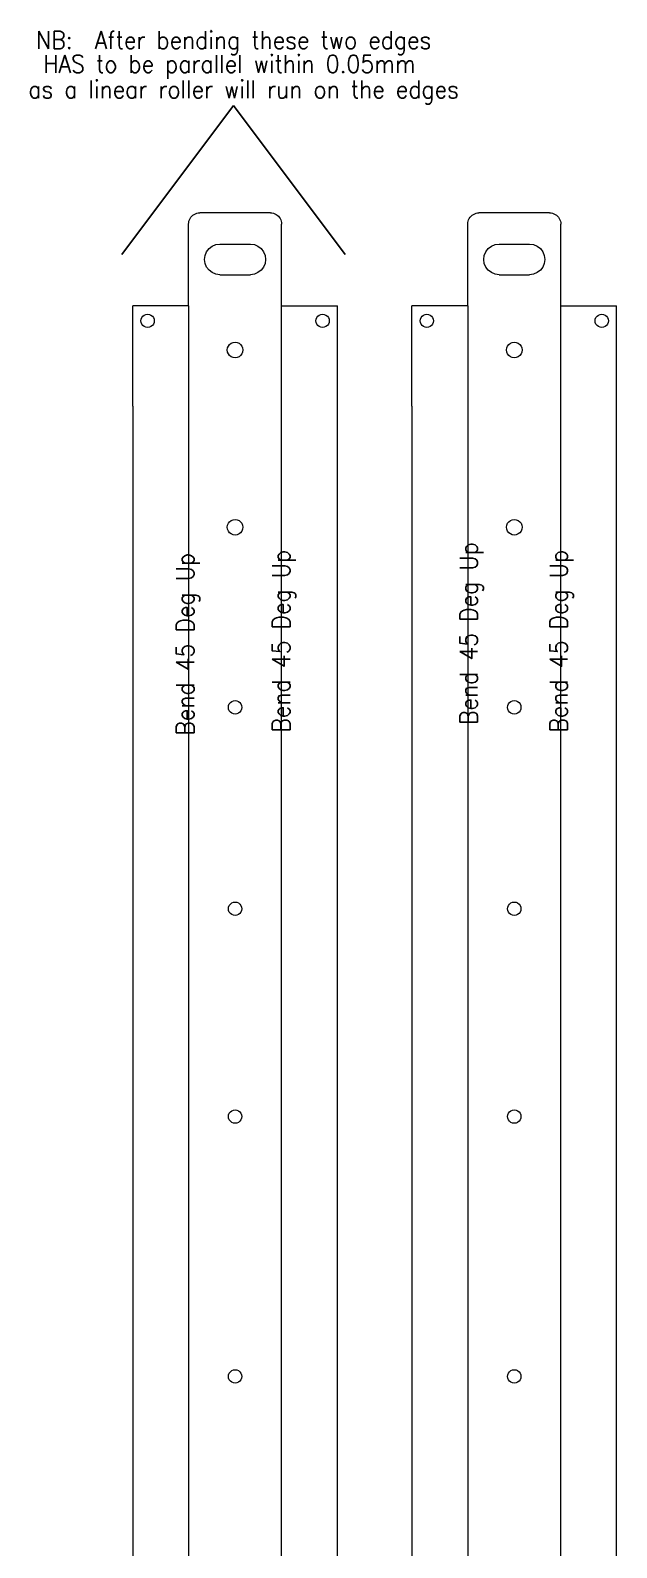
# Model space of a CAD drawing. Extents: x -705 to -543, y 1045 to 1860.
# Drawn here: x -704.6 to -547.1, y 1452.7 to 1860.2 of the extents above; entities that cross this region are included whole.
import ezdxf

# ---------------------------------------------------------------- set-up
doc = ezdxf.new("R2010")
doc.units = 0
doc.layers.get('0').update_dxf_attribs({"linetype": 'CONTINUOUS', "lineweight": 25, "true_color": 0xffffff})
doc.layers.add('Layer0', color=7, linetype='BYLAYER', lineweight=5)
doc.styles.add('textstyle10', font='')
doc.styles.add('textstyle11', font='')
doc.styles.add('textstyle12', font='')
doc.styles.add('textstyle6', font='')
doc.styles.add('textstyle7', font='')
doc.styles.add('textstyle8', font='')
doc.styles.add('textstyle9', font='')
doc.styles.get('textstyle10').set_extended_font_data('Standard')
doc.styles.get('textstyle11').set_extended_font_data('Standard')
doc.styles.get('textstyle12').set_extended_font_data('Standard')
doc.styles.get('textstyle6').set_extended_font_data('Standard')
doc.styles.get('textstyle7').set_extended_font_data('Standard')
doc.styles.get('textstyle8').set_extended_font_data('Standard')
doc.styles.get('textstyle9').set_extended_font_data('Standard')

msp = doc.modelspace()

# ---------------------------------------------------------------- linework, layer by layer
for p, q in [((-680, 1800), (-650, 1840)), ((-650, 1840), (-620, 1800))]:
    msp.add_line(p, q)
at = {"layer": 'Layer0'}
for p, q in [((-662, 1808.99), (-661.88, 1809.36)), ((-661.88, 1809.36), (-661.7, 1809.71)), ((-661.7, 1809.71), (-661.49, 1810.04)), ((-661.49, 1810.04), (-661.23, 1810.33)), ((-661.23, 1810.33), (-660.93, 1810.59)), ((-660.93, 1810.59), (-660.61, 1810.81)), ((-660.61, 1810.81), (-660.25, 1810.98)), ((-660.25, 1810.98), (-659.88, 1811.11)), ((-659.88, 1811.11), (-659.5, 1811.18)), ((-659.5, 1811.18), (-659.11, 1811.21)), ((-640.11, 1811.21), (-659.11, 1811.21)), ((-640.11, 1811.21), (-639.71, 1811.18)), ((-639.71, 1811.18), (-639.33, 1811.11)), ((-639.33, 1811.11), (-638.96, 1810.98)), ((-638.96, 1810.98), (-638.61, 1810.81)), ((-638.61, 1810.81), (-638.28, 1810.59)), ((-638.28, 1810.59), (-637.98, 1810.33)), ((-637.98, 1810.33), (-637.73, 1810.04)), ((-637.73, 1810.04), (-637.51, 1809.71)), ((-637.51, 1809.71), (-637.33, 1809.36)), ((-637.33, 1809.36), (-637.21, 1808.99)), ((-587, 1808.99), (-586.88, 1809.36)), ((-586.88, 1809.36), (-586.7, 1809.71)), ((-586.7, 1809.71), (-586.49, 1810.04)), ((-586.49, 1810.04), (-586.23, 1810.33)), ((-586.23, 1810.33), (-585.93, 1810.59)), ((-585.93, 1810.59), (-585.61, 1810.81)), ((-585.61, 1810.81), (-585.25, 1810.98)), ((-585.25, 1810.98), (-584.88, 1811.11)), ((-584.88, 1811.11), (-584.5, 1811.18)), ((-584.5, 1811.18), (-584.11, 1811.21)), ((-565.11, 1811.21), (-584.11, 1811.21)), ((-565.11, 1811.21), (-564.71, 1811.18)), ((-564.71, 1811.18), (-564.33, 1811.11)), ((-564.33, 1811.11), (-563.96, 1810.98)), ((-563.96, 1810.98), (-563.61, 1810.81)), ((-563.61, 1810.81), (-563.28, 1810.59)), ((-563.28, 1810.59), (-562.98, 1810.33)), ((-562.98, 1810.33), (-562.73, 1810.04)), ((-562.73, 1810.04), (-562.51, 1809.71)), ((-562.51, 1809.71), (-562.33, 1809.36)), ((-562.33, 1809.36), (-562.21, 1808.99)), ((-662.11, 1808.21), (-662.08, 1808.6)), ((-662.11, 1786.21), (-662.11, 1808.21)), ((-662.08, 1808.6), (-662, 1808.99)), ((-637.21, 1808.99), (-637.13, 1808.6)), ((-637.13, 1808.6), (-637.11, 1808.21)), ((-637.11, 1786.21), (-637.11, 1808.21)), ((-587.11, 1808.21), (-587.08, 1808.6)), ((-587.11, 1786.21), (-587.11, 1808.21)), ((-587.08, 1808.6), (-587, 1808.99)), ((-562.21, 1808.99), (-562.13, 1808.6)), ((-562.13, 1808.6), (-562.11, 1808.21)), ((-562.11, 1786.21), (-562.11, 1808.21)), ((-657.26, 1800.76), (-656.6, 1801.61)), ((-656.6, 1801.61), (-655.76, 1802.26)), ((-655.76, 1802.26), (-654.77, 1802.67)), ((-654.77, 1802.67), (-653.71, 1802.81)), ((-653.71, 1802.81), (-645.51, 1802.81)), ((-645.51, 1802.81), (-644.44, 1802.67)), ((-644.44, 1802.67), (-643.46, 1802.26)), ((-643.46, 1802.26), (-642.61, 1801.61)), ((-642.61, 1801.61), (-641.95, 1800.76)), ((-582.26, 1800.76), (-581.6, 1801.61)), ((-581.6, 1801.61), (-580.76, 1802.26)), ((-580.76, 1802.26), (-579.77, 1802.67)), ((-579.77, 1802.67), (-578.71, 1802.81)), ((-578.71, 1802.81), (-570.51, 1802.81)), ((-570.51, 1802.81), (-569.44, 1802.67)), ((-569.44, 1802.67), (-568.46, 1802.26)), ((-568.46, 1802.26), (-567.61, 1801.61)), ((-567.61, 1801.61), (-566.95, 1800.76)), ((-657.81, 1798.71), (-657.67, 1799.77)), ((-657.67, 1797.65), (-657.81, 1798.71)), ((-657.67, 1799.77), (-657.26, 1800.76)), ((-657.26, 1796.66), (-657.67, 1797.65)), ((-641.95, 1800.76), (-641.55, 1799.77)), ((-641.55, 1797.65), (-641.95, 1796.66)), ((-641.55, 1799.77), (-641.41, 1798.71)), ((-641.41, 1798.71), (-641.55, 1797.65)), ((-582.81, 1798.71), (-582.67, 1799.77)), ((-582.67, 1797.65), (-582.81, 1798.71)), ((-582.67, 1799.77), (-582.26, 1800.76)), ((-582.26, 1796.66), (-582.67, 1797.65)), ((-566.95, 1800.76), (-566.55, 1799.77)), ((-566.55, 1797.65), (-566.95, 1796.66)), ((-566.55, 1799.77), (-566.41, 1798.71)), ((-566.41, 1798.71), (-566.55, 1797.65)), ((-656.6, 1795.81), (-657.26, 1796.66)), ((-655.76, 1795.16), (-656.6, 1795.81)), ((-654.77, 1794.75), (-655.76, 1795.16)), ((-653.71, 1794.61), (-654.77, 1794.75)), ((-653.71, 1794.61), (-645.51, 1794.61)), ((-644.44, 1794.75), (-645.51, 1794.61)), ((-643.46, 1795.16), (-644.44, 1794.75)), ((-642.61, 1795.81), (-643.46, 1795.16)), ((-641.95, 1796.66), (-642.61, 1795.81)), ((-581.6, 1795.81), (-582.26, 1796.66)), ((-580.76, 1795.16), (-581.6, 1795.81)), ((-579.77, 1794.75), (-580.76, 1795.16)), ((-578.71, 1794.61), (-579.77, 1794.75)), ((-578.71, 1794.61), (-570.51, 1794.61)), ((-569.44, 1794.75), (-570.51, 1794.61)), ((-568.46, 1795.16), (-569.44, 1794.75)), ((-567.61, 1795.81), (-568.46, 1795.16)), ((-566.95, 1796.66), (-567.61, 1795.81)), ((-677.11, 1759.29), (-677.11, 1786.21)), ((-662.11, 1786.21), (-677.11, 1786.21)), ((-662.11, 1786.21), (-662.11, 1188.21)), ((-637.11, 1188.21), (-637.11, 1786.21)), ((-637.11, 1786.21), (-622.11, 1786.21)), ((-622.11, 1760.86), (-622.11, 1786.21)), ((-602.11, 1759.29), (-602.11, 1786.21)), ((-587.11, 1786.21), (-602.11, 1786.21)), ((-587.11, 1786.21), (-587.11, 1188.21)), ((-562.11, 1188.21), (-562.11, 1786.21)), ((-562.11, 1786.21), (-547.11, 1786.21)), ((-547.11, 1760.86), (-547.11, 1786.21)), ((-674.91, 1782.21), (-674.84, 1782.67)), ((-674.84, 1781.74), (-674.91, 1782.21)), ((-674.84, 1782.67), (-674.66, 1783.11)), ((-674.66, 1781.31), (-674.84, 1781.74)), ((-674.66, 1783.11), (-674.38, 1783.48)), ((-674.38, 1780.94), (-674.66, 1781.31)), ((-674.38, 1783.48), (-674.01, 1783.77)), ((-674.01, 1780.65), (-674.38, 1780.94)), ((-674.01, 1783.77), (-673.57, 1783.95)), ((-673.57, 1783.95), (-673.11, 1784.01)), ((-673.11, 1784.01), (-672.64, 1783.95)), ((-672.64, 1783.95), (-672.21, 1783.77)), ((-672.21, 1783.77), (-671.83, 1783.48)), ((-671.83, 1780.94), (-672.21, 1780.65)), ((-671.83, 1783.48), (-671.55, 1783.11)), ((-671.55, 1781.31), (-671.83, 1780.94)), ((-671.55, 1783.11), (-671.37, 1782.67)), ((-671.37, 1781.74), (-671.55, 1781.31)), ((-671.37, 1782.67), (-671.31, 1782.21)), ((-671.31, 1782.21), (-671.37, 1781.74)), ((-627.91, 1782.21), (-627.84, 1782.67)), ((-627.84, 1781.74), (-627.91, 1782.21)), ((-627.84, 1782.67), (-627.66, 1783.11)), ((-627.66, 1781.31), (-627.84, 1781.74)), ((-627.66, 1783.11), (-627.38, 1783.48)), ((-627.38, 1780.94), (-627.66, 1781.31)), ((-627.38, 1783.48), (-627.01, 1783.77)), ((-627.01, 1780.65), (-627.38, 1780.94)), ((-627.01, 1783.77), (-626.57, 1783.95)), ((-626.57, 1783.95), (-626.11, 1784.01)), ((-626.11, 1784.01), (-625.64, 1783.95)), ((-625.64, 1783.95), (-625.21, 1783.77)), ((-625.21, 1783.77), (-624.83, 1783.48)), ((-624.83, 1780.94), (-625.21, 1780.65)), ((-624.83, 1783.48), (-624.55, 1783.11)), ((-624.55, 1781.31), (-624.83, 1780.94)), ((-624.55, 1783.11), (-624.37, 1782.67)), ((-624.37, 1781.74), (-624.55, 1781.31)), ((-624.37, 1782.67), (-624.31, 1782.21)), ((-624.31, 1782.21), (-624.37, 1781.74)), ((-599.91, 1782.21), (-599.84, 1782.67)), ((-599.84, 1781.74), (-599.91, 1782.21)), ((-599.84, 1782.67), (-599.66, 1783.11)), ((-599.66, 1781.31), (-599.84, 1781.74)), ((-599.66, 1783.11), (-599.38, 1783.48)), ((-599.38, 1780.94), (-599.66, 1781.31)), ((-599.38, 1783.48), (-599.01, 1783.77)), ((-599.01, 1780.65), (-599.38, 1780.94)), ((-599.01, 1783.77), (-598.57, 1783.95)), ((-598.57, 1783.95), (-598.11, 1784.01)), ((-598.11, 1784.01), (-597.64, 1783.95)), ((-597.64, 1783.95), (-597.21, 1783.77)), ((-597.21, 1783.77), (-596.83, 1783.48)), ((-596.83, 1780.94), (-597.21, 1780.65)), ((-596.83, 1783.48), (-596.55, 1783.11)), ((-596.55, 1781.31), (-596.83, 1780.94)), ((-596.55, 1783.11), (-596.37, 1782.67)), ((-596.37, 1781.74), (-596.55, 1781.31)), ((-596.37, 1782.67), (-596.31, 1782.21)), ((-596.31, 1782.21), (-596.37, 1781.74)), ((-552.91, 1782.21), (-552.84, 1782.67)), ((-552.84, 1781.74), (-552.91, 1782.21)), ((-552.84, 1782.67), (-552.66, 1783.11)), ((-552.66, 1781.31), (-552.84, 1781.74)), ((-552.66, 1783.11), (-552.38, 1783.48)), ((-552.38, 1780.94), (-552.66, 1781.31)), ((-552.38, 1783.48), (-552.01, 1783.77)), ((-552.01, 1780.65), (-552.38, 1780.94)), ((-552.01, 1783.77), (-551.57, 1783.95)), ((-551.57, 1783.95), (-551.11, 1784.01)), ((-551.11, 1784.01), (-550.64, 1783.95)), ((-550.64, 1783.95), (-550.21, 1783.77)), ((-550.21, 1783.77), (-549.83, 1783.48)), ((-549.83, 1780.94), (-550.21, 1780.65)), ((-549.83, 1783.48), (-549.55, 1783.11)), ((-549.55, 1781.31), (-549.83, 1780.94)), ((-549.55, 1783.11), (-549.37, 1782.67)), ((-549.37, 1781.74), (-549.55, 1781.31)), ((-549.37, 1782.67), (-549.31, 1782.21)), ((-549.31, 1782.21), (-549.37, 1781.74)), ((-673.57, 1780.47), (-674.01, 1780.65)), ((-673.11, 1780.41), (-673.57, 1780.47)), ((-672.64, 1780.47), (-673.11, 1780.41)), ((-672.21, 1780.65), (-672.64, 1780.47)), ((-626.57, 1780.47), (-627.01, 1780.65)), ((-626.11, 1780.41), (-626.57, 1780.47)), ((-625.64, 1780.47), (-626.11, 1780.41)), ((-625.21, 1780.65), (-625.64, 1780.47)), ((-598.57, 1780.47), (-599.01, 1780.65)), ((-598.11, 1780.41), (-598.57, 1780.47)), ((-597.64, 1780.47), (-598.11, 1780.41)), ((-597.21, 1780.65), (-597.64, 1780.47)), ((-551.57, 1780.47), (-552.01, 1780.65)), ((-551.11, 1780.41), (-551.57, 1780.47)), ((-550.64, 1780.47), (-551.11, 1780.41)), ((-550.21, 1780.65), (-550.64, 1780.47)), ((-651.71, 1774.39), (-651.63, 1774.93)), ((-651.63, 1773.84), (-651.71, 1774.39)), ((-651.63, 1774.93), (-651.42, 1775.44)), ((-651.42, 1773.34), (-651.63, 1773.84)), ((-651.42, 1775.44), (-651.09, 1775.87)), ((-651.09, 1772.9), (-651.42, 1773.34)), ((-651.09, 1775.87), (-650.66, 1776.2)), ((-650.66, 1772.57), (-651.09, 1772.9)), ((-650.66, 1776.2), (-650.15, 1776.41)), ((-650.15, 1776.41), (-649.61, 1776.49)), ((-649.61, 1776.49), (-649.06, 1776.41)), ((-649.06, 1776.41), (-648.56, 1776.2)), ((-648.56, 1776.2), (-648.12, 1775.87)), ((-648.12, 1772.9), (-648.56, 1772.57)), ((-648.12, 1775.87), (-647.79, 1775.44)), ((-647.79, 1773.34), (-648.12, 1772.9)), ((-647.79, 1775.44), (-647.58, 1774.93)), ((-647.58, 1773.84), (-647.79, 1773.34)), ((-647.58, 1774.93), (-647.51, 1774.39)), ((-647.51, 1774.39), (-647.58, 1773.84)), ((-576.71, 1774.39), (-576.63, 1774.93)), ((-576.63, 1773.84), (-576.71, 1774.39)), ((-576.63, 1774.93), (-576.42, 1775.44)), ((-576.42, 1773.34), (-576.63, 1773.84)), ((-576.42, 1775.44), (-576.09, 1775.87)), ((-576.09, 1772.9), (-576.42, 1773.34)), ((-576.09, 1775.87), (-575.66, 1776.2)), ((-575.66, 1772.57), (-576.09, 1772.9)), ((-575.66, 1776.2), (-575.15, 1776.41)), ((-575.15, 1776.41), (-574.61, 1776.49)), ((-574.61, 1776.49), (-574.06, 1776.41)), ((-574.06, 1776.41), (-573.56, 1776.2)), ((-573.56, 1776.2), (-573.12, 1775.87)), ((-573.12, 1772.9), (-573.56, 1772.57)), ((-573.12, 1775.87), (-572.79, 1775.44)), ((-572.79, 1773.34), (-573.12, 1772.9)), ((-572.79, 1775.44), (-572.58, 1774.93)), ((-572.58, 1773.84), (-572.79, 1773.34)), ((-572.58, 1774.93), (-572.51, 1774.39)), ((-572.51, 1774.39), (-572.58, 1773.84)), ((-650.15, 1772.36), (-650.66, 1772.57)), ((-649.61, 1772.29), (-650.15, 1772.36)), ((-649.06, 1772.36), (-649.61, 1772.29)), ((-648.56, 1772.57), (-649.06, 1772.36)), ((-575.15, 1772.36), (-575.66, 1772.57)), ((-574.61, 1772.29), (-575.15, 1772.36)), ((-574.06, 1772.36), (-574.61, 1772.29)), ((-573.56, 1772.57), (-574.06, 1772.36)), ((-622.11, 1192.21), (-622.11, 1760.86)), ((-547.11, 1192.21), (-547.11, 1760.86)), ((-677.11, 1759.29), (-677.11, 1192.21)), ((-602.11, 1759.29), (-602.11, 1192.21)), ((-651.63, 1727.33), (-651.42, 1727.84)), ((-651.42, 1727.84), (-651.09, 1728.27)), ((-651.09, 1728.27), (-650.66, 1728.6)), ((-650.66, 1728.6), (-650.15, 1728.81)), ((-650.15, 1728.81), (-649.61, 1728.89)), ((-649.61, 1728.89), (-649.06, 1728.81)), ((-649.06, 1728.81), (-648.56, 1728.6)), ((-648.56, 1728.6), (-648.12, 1728.27)), ((-648.12, 1728.27), (-647.79, 1727.84)), ((-647.79, 1727.84), (-647.58, 1727.33)), ((-576.63, 1727.33), (-576.42, 1727.84)), ((-576.42, 1727.84), (-576.09, 1728.27)), ((-576.09, 1728.27), (-575.66, 1728.6)), ((-575.66, 1728.6), (-575.15, 1728.81)), ((-575.15, 1728.81), (-574.61, 1728.89)), ((-574.61, 1728.89), (-574.06, 1728.81)), ((-574.06, 1728.81), (-573.56, 1728.6)), ((-573.56, 1728.6), (-573.12, 1728.27)), ((-573.12, 1728.27), (-572.79, 1727.84)), ((-572.79, 1727.84), (-572.58, 1727.33)), ((-651.71, 1726.79), (-651.63, 1727.33)), ((-651.63, 1726.24), (-651.71, 1726.79)), ((-651.42, 1725.74), (-651.63, 1726.24)), ((-651.09, 1725.3), (-651.42, 1725.74)), ((-650.66, 1724.97), (-651.09, 1725.3)), ((-650.15, 1724.76), (-650.66, 1724.97)), ((-649.61, 1724.69), (-650.15, 1724.76)), ((-649.06, 1724.76), (-649.61, 1724.69)), ((-648.56, 1724.97), (-649.06, 1724.76)), ((-648.12, 1725.3), (-648.56, 1724.97)), ((-647.79, 1725.74), (-648.12, 1725.3)), ((-647.58, 1726.24), (-647.79, 1725.74)), ((-647.58, 1727.33), (-647.51, 1726.79)), ((-647.51, 1726.79), (-647.58, 1726.24)), ((-576.71, 1726.79), (-576.63, 1727.33)), ((-576.63, 1726.24), (-576.71, 1726.79)), ((-576.42, 1725.74), (-576.63, 1726.24)), ((-576.09, 1725.3), (-576.42, 1725.74)), ((-575.66, 1724.97), (-576.09, 1725.3)), ((-575.15, 1724.76), (-575.66, 1724.97)), ((-574.61, 1724.69), (-575.15, 1724.76)), ((-574.06, 1724.76), (-574.61, 1724.69)), ((-573.56, 1724.97), (-574.06, 1724.76)), ((-573.12, 1725.3), (-573.56, 1724.97)), ((-572.79, 1725.74), (-573.12, 1725.3)), ((-572.58, 1726.24), (-572.79, 1725.74)), ((-572.58, 1727.33), (-572.51, 1726.79)), ((-572.51, 1726.79), (-572.58, 1726.24)), ((-651.34, 1678.87), (-651.16, 1679.31)), ((-651.16, 1679.31), (-650.88, 1679.68)), ((-650.88, 1679.68), (-650.51, 1679.97)), ((-650.51, 1679.97), (-650.07, 1680.15)), ((-650.07, 1680.15), (-649.61, 1680.21)), ((-649.61, 1680.21), (-649.14, 1680.15)), ((-649.14, 1680.15), (-648.71, 1679.97)), ((-648.71, 1679.97), (-648.33, 1679.68)), ((-648.33, 1679.68), (-648.05, 1679.31)), ((-648.05, 1679.31), (-647.87, 1678.87)), ((-576.34, 1678.87), (-576.16, 1679.31)), ((-576.16, 1679.31), (-575.88, 1679.68)), ((-575.88, 1679.68), (-575.51, 1679.97)), ((-575.51, 1679.97), (-575.07, 1680.15)), ((-575.07, 1680.15), (-574.61, 1680.21)), ((-574.61, 1680.21), (-574.14, 1680.15)), ((-574.14, 1680.15), (-573.71, 1679.97)), ((-573.71, 1679.97), (-573.33, 1679.68)), ((-573.33, 1679.68), (-573.05, 1679.31)), ((-573.05, 1679.31), (-572.87, 1678.87)), ((-651.41, 1678.41), (-651.34, 1678.87)), ((-651.34, 1677.94), (-651.41, 1678.41)), ((-651.16, 1677.51), (-651.34, 1677.94)), ((-650.88, 1677.14), (-651.16, 1677.51)), ((-650.51, 1676.85), (-650.88, 1677.14)), ((-650.07, 1676.67), (-650.51, 1676.85)), ((-649.61, 1676.61), (-650.07, 1676.67)), ((-649.14, 1676.67), (-649.61, 1676.61)), ((-648.71, 1676.85), (-649.14, 1676.67)), ((-648.33, 1677.14), (-648.71, 1676.85)), ((-648.05, 1677.51), (-648.33, 1677.14)), ((-647.87, 1677.94), (-648.05, 1677.51)), ((-647.87, 1678.87), (-647.81, 1678.41)), ((-647.81, 1678.41), (-647.87, 1677.94)), ((-576.41, 1678.41), (-576.34, 1678.87)), ((-576.34, 1677.94), (-576.41, 1678.41)), ((-576.16, 1677.51), (-576.34, 1677.94)), ((-575.88, 1677.14), (-576.16, 1677.51)), ((-575.51, 1676.85), (-575.88, 1677.14)), ((-575.07, 1676.67), (-575.51, 1676.85)), ((-574.61, 1676.61), (-575.07, 1676.67)), ((-574.14, 1676.67), (-574.61, 1676.61)), ((-573.71, 1676.85), (-574.14, 1676.67)), ((-573.33, 1677.14), (-573.71, 1676.85)), ((-573.05, 1677.51), (-573.33, 1677.14)), ((-572.87, 1677.94), (-573.05, 1677.51)), ((-572.87, 1678.87), (-572.81, 1678.41)), ((-572.81, 1678.41), (-572.87, 1677.94)), ((-650.51, 1625.87), (-650.07, 1626.05)), ((-650.07, 1626.05), (-649.61, 1626.11)), ((-649.61, 1626.11), (-649.14, 1626.05)), ((-649.14, 1626.05), (-648.71, 1625.87)), ((-575.51, 1625.87), (-575.07, 1626.05)), ((-575.07, 1626.05), (-574.61, 1626.11)), ((-574.61, 1626.11), (-574.14, 1626.05)), ((-574.14, 1626.05), (-573.71, 1625.87)), ((-651.41, 1624.31), (-651.34, 1624.77)), ((-651.34, 1623.84), (-651.41, 1624.31)), ((-651.34, 1624.77), (-651.16, 1625.21)), ((-651.16, 1623.41), (-651.34, 1623.84)), ((-651.16, 1625.21), (-650.88, 1625.58)), ((-650.88, 1623.04), (-651.16, 1623.41)), ((-650.88, 1625.58), (-650.51, 1625.87)), ((-650.51, 1622.75), (-650.88, 1623.04)), ((-650.07, 1622.57), (-650.51, 1622.75)), ((-649.61, 1622.51), (-650.07, 1622.57)), ((-649.14, 1622.57), (-649.61, 1622.51)), ((-648.71, 1622.75), (-649.14, 1622.57)), ((-648.71, 1625.87), (-648.33, 1625.58)), ((-648.33, 1623.04), (-648.71, 1622.75)), ((-648.33, 1625.58), (-648.05, 1625.21)), ((-648.05, 1623.41), (-648.33, 1623.04)), ((-648.05, 1625.21), (-647.87, 1624.77)), ((-647.87, 1623.84), (-648.05, 1623.41)), ((-647.87, 1624.77), (-647.81, 1624.31)), ((-647.81, 1624.31), (-647.87, 1623.84)), ((-576.41, 1624.31), (-576.34, 1624.77)), ((-576.34, 1623.84), (-576.41, 1624.31)), ((-576.34, 1624.77), (-576.16, 1625.21)), ((-576.16, 1623.41), (-576.34, 1623.84)), ((-576.16, 1625.21), (-575.88, 1625.58)), ((-575.88, 1623.04), (-576.16, 1623.41)), ((-575.88, 1625.58), (-575.51, 1625.87)), ((-575.51, 1622.75), (-575.88, 1623.04)), ((-575.07, 1622.57), (-575.51, 1622.75)), ((-574.61, 1622.51), (-575.07, 1622.57)), ((-574.14, 1622.57), (-574.61, 1622.51)), ((-573.71, 1622.75), (-574.14, 1622.57)), ((-573.71, 1625.87), (-573.33, 1625.58)), ((-573.33, 1623.04), (-573.71, 1622.75)), ((-573.33, 1625.58), (-573.05, 1625.21)), ((-573.05, 1623.41), (-573.33, 1623.04)), ((-573.05, 1625.21), (-572.87, 1624.77)), ((-572.87, 1623.84), (-573.05, 1623.41)), ((-572.87, 1624.77), (-572.81, 1624.31)), ((-572.81, 1624.31), (-572.87, 1623.84)), ((-651.41, 1568.51), (-651.34, 1568.97)), ((-651.34, 1568.97), (-651.16, 1569.41)), ((-651.16, 1569.41), (-650.88, 1569.78)), ((-650.88, 1569.78), (-650.51, 1570.07)), ((-650.51, 1570.07), (-650.07, 1570.25)), ((-650.07, 1570.25), (-649.61, 1570.31)), ((-649.61, 1570.31), (-649.14, 1570.25)), ((-649.14, 1570.25), (-648.71, 1570.07)), ((-648.71, 1570.07), (-648.33, 1569.78)), ((-648.33, 1569.78), (-648.05, 1569.41)), ((-648.05, 1569.41), (-647.87, 1568.97)), ((-647.87, 1568.97), (-647.81, 1568.51)), ((-576.41, 1568.51), (-576.34, 1568.97)), ((-576.34, 1568.97), (-576.16, 1569.41)), ((-576.16, 1569.41), (-575.88, 1569.78)), ((-575.88, 1569.78), (-575.51, 1570.07)), ((-575.51, 1570.07), (-575.07, 1570.25)), ((-575.07, 1570.25), (-574.61, 1570.31)), ((-574.61, 1570.31), (-574.14, 1570.25)), ((-574.14, 1570.25), (-573.71, 1570.07)), ((-573.71, 1570.07), (-573.33, 1569.78)), ((-573.33, 1569.78), (-573.05, 1569.41)), ((-573.05, 1569.41), (-572.87, 1568.97)), ((-572.87, 1568.97), (-572.81, 1568.51)), ((-651.34, 1568.04), (-651.41, 1568.51)), ((-651.16, 1567.61), (-651.34, 1568.04)), ((-650.88, 1567.24), (-651.16, 1567.61)), ((-650.51, 1566.95), (-650.88, 1567.24)), ((-650.07, 1566.77), (-650.51, 1566.95)), ((-649.61, 1566.71), (-650.07, 1566.77)), ((-649.14, 1566.77), (-649.61, 1566.71)), ((-648.71, 1566.95), (-649.14, 1566.77)), ((-648.33, 1567.24), (-648.71, 1566.95)), ((-648.05, 1567.61), (-648.33, 1567.24)), ((-647.87, 1568.04), (-648.05, 1567.61)), ((-647.81, 1568.51), (-647.87, 1568.04)), ((-576.34, 1568.04), (-576.41, 1568.51)), ((-576.16, 1567.61), (-576.34, 1568.04)), ((-575.88, 1567.24), (-576.16, 1567.61)), ((-575.51, 1566.95), (-575.88, 1567.24)), ((-575.07, 1566.77), (-575.51, 1566.95)), ((-574.61, 1566.71), (-575.07, 1566.77)), ((-574.14, 1566.77), (-574.61, 1566.71)), ((-573.71, 1566.95), (-574.14, 1566.77)), ((-573.33, 1567.24), (-573.71, 1566.95)), ((-573.05, 1567.61), (-573.33, 1567.24)), ((-572.87, 1568.04), (-573.05, 1567.61)), ((-572.81, 1568.51), (-572.87, 1568.04)), ((-651.34, 1499.17), (-651.16, 1499.61)), ((-651.16, 1499.61), (-650.88, 1499.98)), ((-650.88, 1499.98), (-650.51, 1500.27)), ((-650.51, 1500.27), (-650.07, 1500.45)), ((-650.07, 1500.45), (-649.61, 1500.51)), ((-649.61, 1500.51), (-649.14, 1500.45)), ((-649.14, 1500.45), (-648.71, 1500.27)), ((-648.71, 1500.27), (-648.33, 1499.98)), ((-648.33, 1499.98), (-648.05, 1499.61)), ((-648.05, 1499.61), (-647.87, 1499.17)), ((-576.34, 1499.17), (-576.16, 1499.61)), ((-576.16, 1499.61), (-575.88, 1499.98)), ((-575.88, 1499.98), (-575.51, 1500.27)), ((-575.51, 1500.27), (-575.07, 1500.45)), ((-575.07, 1500.45), (-574.61, 1500.51)), ((-574.61, 1500.51), (-574.14, 1500.45)), ((-574.14, 1500.45), (-573.71, 1500.27)), ((-573.71, 1500.27), (-573.33, 1499.98)), ((-573.33, 1499.98), (-573.05, 1499.61)), ((-573.05, 1499.61), (-572.87, 1499.17)), ((-651.41, 1498.71), (-651.34, 1499.17)), ((-651.34, 1498.24), (-651.41, 1498.71)), ((-651.16, 1497.81), (-651.34, 1498.24)), ((-650.88, 1497.44), (-651.16, 1497.81)), ((-650.51, 1497.15), (-650.88, 1497.44)), ((-650.07, 1496.97), (-650.51, 1497.15)), ((-649.61, 1496.91), (-650.07, 1496.97)), ((-649.14, 1496.97), (-649.61, 1496.91)), ((-648.71, 1497.15), (-649.14, 1496.97)), ((-648.33, 1497.44), (-648.71, 1497.15)), ((-648.05, 1497.81), (-648.33, 1497.44)), ((-647.87, 1498.24), (-648.05, 1497.81)), ((-647.87, 1499.17), (-647.81, 1498.71)), ((-647.81, 1498.71), (-647.87, 1498.24)), ((-576.41, 1498.71), (-576.34, 1499.17)), ((-576.34, 1498.24), (-576.41, 1498.71)), ((-576.16, 1497.81), (-576.34, 1498.24)), ((-575.88, 1497.44), (-576.16, 1497.81)), ((-575.51, 1497.15), (-575.88, 1497.44)), ((-575.07, 1496.97), (-575.51, 1497.15)), ((-574.61, 1496.91), (-575.07, 1496.97)), ((-574.14, 1496.97), (-574.61, 1496.91)), ((-573.71, 1497.15), (-574.14, 1496.97)), ((-573.33, 1497.44), (-573.71, 1497.15)), ((-573.05, 1497.81), (-573.33, 1497.44)), ((-572.87, 1498.24), (-573.05, 1497.81)), ((-572.87, 1499.17), (-572.81, 1498.71)), ((-572.81, 1498.71), (-572.87, 1498.24))]:
    msp.add_line(p, q, dxfattribs=at)

# ---------------------------------------------------------------- texts
at = {"char_height": 4.7625, "attachment_point": 2}
for s, insert, style in [('NB:  After bending these two edges ', (-650, 1860), 'textstyle10'), ('HAS to be parallel within 0.05mm', (-651.1, 1853.59), 'textstyle11'), ('as a linear roller will run on the edges ', (-647.34, 1846.77), 'textstyle12')]:
    msp.add_mtext(s, dxfattribs=dict(at, insert=insert, style=style))
at = {"char_height": 4.7625, "attachment_point": 2, "rotation": 90}
for insert, style in [((-639.61, 1696.16), 'textstyle8'), ((-589.23, 1698.21), 'textstyle7'), ((-565.07, 1696.16), 'textstyle6'), ((-665.41, 1695.34), 'textstyle9')]:
    msp.add_mtext('Bend 45 Deg Up', dxfattribs=dict(at, insert=insert, style=style))

doc.saveas('drawing.dxf')
